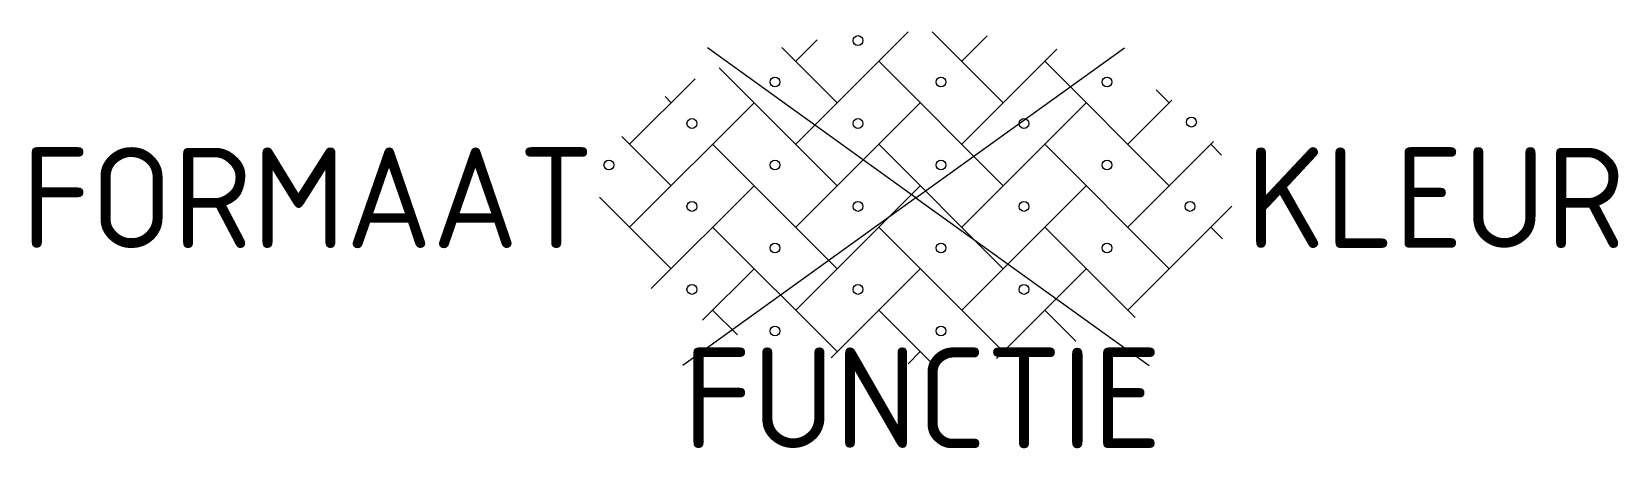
# Model space of a CAD drawing. Extents: x -15.8 to 12.6, y -4.5 to 3.
import ezdxf
from ezdxf.enums import TextEntityAlignment as Align

# ---------------------------------------------------------------- set-up
doc = ezdxf.new("R2010")
doc.units = 0
doc.styles.add('NLCS-ISO', font='NLCS-ISO.ttf')

msp = doc.modelspace()

# ---------------------------------------------------------------- linework, layer by layer
at = {"ltscale": 0.1}
for p, q in [((-2.151, 0.958), (-0.136, 2.972)), ((0.293, 2.969), (1.562, 1.7)), ((0.819, 2.442), (1.273, 2.897)), ((0, 0), (-3.728, 2.684)), ((-2.4, 2.692), (-1.408, 1.7)), ((-2.151, 2.442), (-1.769, 2.824)), ((0, 0), (3.728, 2.684)), ((0.819, 0.958), (2.523, 2.661)), ((-3.521, 2.327), (-1.408, 0.215)), ((-0.666, 2.442), (1.562, 0.215)), ((2.304, 2.442), (4.531, 0.215)), ((-5.121, 0.958), (-3.949, 2.129)), ((-4.488, 1.81), (-4.378, 1.7)), ((3.789, 0.958), (4.578, 1.747)), ((4.298, 1.934), (4.531, 1.7)), ((-5.121, -0.527), (-2.893, 1.7)), ((-2.151, -0.527), (0.077, 1.7)), ((0.819, -0.527), (3.047, 1.7)), ((-5.259, 1.096), (-4.378, 0.215)), ((-3.636, 0.958), (-1.408, -1.27)), ((-0.666, 0.958), (1.562, -1.27)), ((2.304, 0.958), (4.531, -1.27)), ((3.789, -0.527), (5.324, 1.007)), ((5.274, 0.958), (5.469, 0.763)), ((-5.658, 0.01), (-4.378, -1.27)), ((-4.735, -1.627), (-2.893, 0.215)), ((0, 0), (-4.172, -3.003)), ((-2.151, -2.012), (0.077, 0.215)), ((0.819, -2.012), (3.047, 0.215)), ((0, 0), (4.172, -3.003)), ((3.789, -2.012), (5.651, -0.15)), ((-3.636, -0.527), (-1.408, -2.755)), ((-0.666, -0.527), (1.562, -2.755)), ((2.304, -0.527), (3.92, -2.144)), ((5.274, -0.527), (5.482, -0.736)), ((-3.818, -2.194), (-2.893, -1.27)), ((-1.517, -2.864), (0.077, -1.27)), ((1.442, -2.875), (3.047, -1.27)), ((-3.636, -2.012), (-3.194, -2.454)), ((-0.666, -2.012), (0.291, -2.969)), ((2.304, -2.012), (2.858, -2.566)), ((-0.14, -2.972), (0.077, -2.755))]:
    msp.add_line(p, q, dxfattribs=at)
for centre in [(-1.037, 2.814), (-2.522, 2.071), (0.448, 2.071), (3.418, 2.071), (4.928, 1.354), (-4.007, 1.329), (-1.037, 1.329), (1.933, 1.329), (-5.492, 0.586), (-2.522, 0.586), (0.448, 0.586), (3.418, 0.586), (-4.007, -0.156), (-1.037, -0.156), (1.933, -0.156), (4.903, -0.156), (-2.522, -0.899), (0.448, -0.899), (3.418, -0.899), (-4.007, -1.641), (-1.037, -1.641), (1.933, -1.641), (-2.522, -2.384), (0.448, -2.384)]:
    msp.add_circle(centre, 0.0881, dxfattribs=at)

# ---------------------------------------------------------------- texts
at = {"style": 'NLCS-ISO'}
msp.add_attdef('FORMAAT', text='KF', height=1.8, dxfattribs=at).set_placement((-5.758, 0), align=Align.MIDDLE_RIGHT)
msp.add_attdef('KLEUR', text='RD', height=1.8, dxfattribs=at).set_placement((5.901, 0), align=Align.MIDDLE_LEFT)
at = {"style": 'NLCS-ISO', "flags": 1}
msp.add_attdef('FUNCTIE', text='', height=1.8, dxfattribs=at).set_placement((0.116, -3.585), align=Align.MIDDLE_CENTER)

doc.saveas('drawing.dxf')
